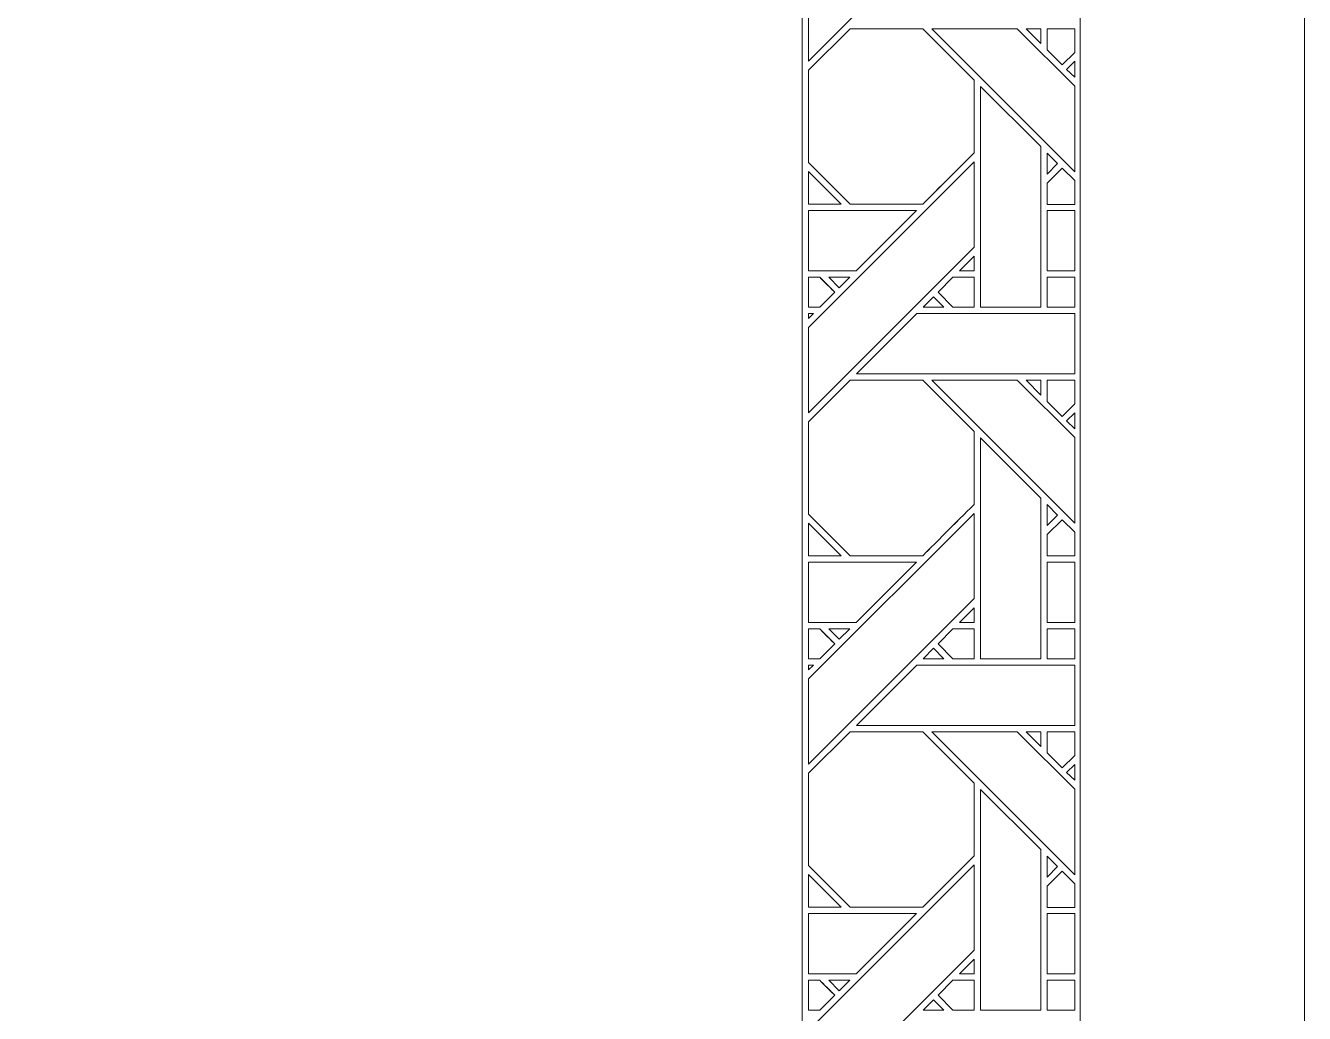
# Model space of a CAD drawing. Header units: inches. Extents: x 8.9 to 15.9, y 4.1 to 14.1.
# Drawn here: x 12.432 to 15.883, y 6.435 to 9.101 of the extents above; entities that cross this region are included whole.
import ezdxf

# ---------------------------------------------------------------- set-up
doc = ezdxf.new("R2010")
doc.units = ezdxf.units.IN
doc.header["$MEASUREMENT"] = 0
doc.layers.add('Design', color=7, linetype='Continuous', lineweight=0)

msp = doc.modelspace()

# ---------------------------------------------------------------- linework, layer by layer
at = {"layer": 'Design'}
for points, knots in [([(12.3829, 14.0948), (10.4499, 14.0948), (8.8829, 12.5278), (8.8829, 10.5948), (8.8829, 10.5948), (8.8829, 4.0948), (8.8829, 4.0948), (8.8829, 4.0948), (15.8829, 4.0948), (15.8829, 4.0948), (15.8829, 4.0948), (15.8829, 10.5948), (15.8829, 10.5948), (15.8829, 12.5278), (14.3159, 14.0948), (12.3829, 14.0948)], [0, 0, 0, 0, 1, 1, 1, 2, 2, 2, 3, 3, 3, 4, 4, 4, 5, 5, 5, 5]), ([(12.3829, 13.4898), (10.7865, 13.4898), (9.4879, 12.1911), (9.4879, 10.5948), (9.4879, 10.5948), (9.4879, 4.6998), (9.4879, 4.6998), (9.4879, 4.6998), (15.2779, 4.6998), (15.2779, 4.6998), (15.2779, 4.6998), (15.2779, 10.5948), (15.2779, 10.5948), (15.2779, 12.1911), (13.9792, 13.4898), (12.3829, 13.4898)], [0, 0, 0, 0, 1, 1, 1, 2, 2, 2, 3, 3, 3, 4, 4, 4, 5, 5, 5, 5]), ([(14.5279, 10.1668), (14.5279, 10.1668), (14.5279, 5.4498), (14.5279, 5.4498), (14.5279, 5.4498), (10.2379, 5.4498), (10.2379, 5.4498), (10.2379, 5.4498), (10.2383, 10.6261), (10.2383, 10.6289), (10.2392, 10.687), (10.2424, 10.7445), (10.2478, 10.8014), (10.25, 10.8237), (10.2524, 10.8459), (10.2552, 10.868), (10.2604, 10.909), (10.2669, 10.9495), (10.2745, 10.9898), (10.2745, 10.9898), (10.2777, 11.0069), (10.2777, 11.0069), (10.2885, 11.062), (10.3013, 11.1163), (10.3162, 11.1697), (10.3162, 11.1697), (10.321, 11.1869), (10.321, 11.1869), (10.3497, 11.2867), (10.3855, 11.3837), (10.4278, 11.477), (10.4278, 11.477), (10.4473, 11.5188), (10.4524, 11.5293), (10.4622, 11.5494), (10.4723, 11.5693), (10.4827, 11.5891), (10.5091, 11.6392), (10.5373, 11.6882), (10.5674, 11.7359), (10.5705, 11.7407), (10.5766, 11.7505), (10.5766, 11.7505), (10.6194, 11.8172), (10.6659, 11.8813), (10.7156, 11.9427), (10.7156, 11.9427), (10.7229, 11.9518), (10.7229, 11.9518), (10.908, 12.1777), (11.1381, 12.3653), (11.3995, 12.5007), (11.3995, 12.5007), (11.4455, 12.5238), (11.4455, 12.5238), (11.5132, 12.5569), (11.583, 12.5865), (11.6545, 12.6124), (11.6545, 12.6124), (11.6717, 12.6184), (11.6717, 12.6184), (11.8255, 12.6726), (11.9872, 12.7098), (12.1547, 12.7276), (12.1573, 12.7279), (12.1625, 12.7285), (12.1625, 12.7285), (12.2349, 12.7359), (12.3085, 12.7398), (12.3829, 12.7398), (12.3919, 12.7398), (12.4302, 12.7392), (12.4403, 12.739), (12.754, 12.7307), (13.0511, 12.6547), (13.3176, 12.5251), (13.3338, 12.5173), (13.3498, 12.5092), (13.3658, 12.5009), (13.418, 12.4739), (13.469, 12.4447), (13.5186, 12.4136), (13.5186, 12.4136), (13.5458, 12.3963), (13.5458, 12.3963), (13.6142, 12.352), (13.6801, 12.3039), (13.7429, 12.2523), (13.7429, 12.2523), (13.7561, 12.2412), (13.7561, 12.2412), (13.8005, 12.2041), (13.8434, 12.1652), (13.8847, 12.1246), (13.8847, 12.1246), (13.891, 12.1185), (13.891, 12.1185), (13.9433, 12.0668), (13.9929, 12.0124), (14.0396, 11.9557), (14.0396, 11.9557), (14.0535, 11.9385), (14.0535, 11.9385), (14.1434, 11.8269), (14.2225, 11.7061), (14.289, 11.5777), (14.289, 11.5777), (14.3054, 11.5455), (14.3133, 11.5293), (14.3158, 11.5242), (14.3508, 11.4476), (14.3508, 11.4476), (14.374, 11.3944), (14.3951, 11.3402), (14.4139, 11.2849), (14.4139, 11.2849), (14.4196, 11.2676), (14.4196, 11.2676), (14.4552, 11.1604), (14.4824, 11.0494), (14.5007, 10.9354), (14.5078, 10.8912), (14.5135, 10.8465), (14.5179, 10.8014), (14.5244, 10.7334), (14.5279, 10.6645), (14.5279, 10.5948), (14.5279, 10.5948), (14.5279, 10.1668), (14.5279, 10.1668)], [0, 0, 0, 0, 1, 1, 1, 2, 2, 2, 3, 3, 3, 4, 4, 4, 5, 5, 5, 6, 6, 6, 7, 7, 7, 8, 8, 8, 9, 9, 9, 10, 10, 10, 11, 11, 11, 12, 12, 12, 13, 13, 13, 14, 14, 14, 15, 15, 15, 16, 16, 16, 17, 17, 17, 18, 18, 18, 19, 19, 19, 20, 20, 20, 21, 21, 21, 22, 22, 22, 23, 23, 23, 24, 24, 24, 25, 25, 25, 26, 26, 26, 27, 27, 27, 28, 28, 28, 29, 29, 29, 30, 30, 30, 31, 31, 31, 32, 32, 32, 33, 33, 33, 34, 34, 34, 35, 35, 35, 36, 36, 36, 37, 37, 37, 38, 38, 38, 39, 39, 39, 40, 40, 40, 41, 41, 41, 42, 42, 42, 43, 43, 43, 43]), ([(14.5445, 9.0047), (14.5445, 9.0047), (14.5445, 9.2347), (14.5445, 9.2347), (14.5445, 9.2347), (14.9915, 9.6817), (14.9915, 9.6817), (14.9915, 9.6817), (14.9915, 9.4516), (14.9915, 9.4516), (14.9915, 9.4516), (14.5445, 9.0047), (14.5445, 9.0047)], [0, 0, 0, 0, 1, 1, 1, 2, 2, 2, 3, 3, 3, 4, 4, 4, 4]), ([(14.8528, 8.6187), (14.8528, 8.6187), (14.6571, 8.6187), (14.6571, 8.6187), (14.6571, 8.6187), (14.5445, 8.7313), (14.5445, 8.7313), (14.5445, 8.7313), (14.5445, 8.9803), (14.5445, 8.9803), (14.5445, 8.9803), (14.6566, 9.0923), (14.6566, 9.0923), (14.6566, 9.0923), (14.8528, 9.0923), (14.8528, 9.0923), (14.8528, 9.0923), (14.9915, 8.9536), (14.9915, 8.9536), (14.9915, 8.9536), (14.9915, 8.7574), (14.9915, 8.7574), (14.9737, 8.7395), (14.8618, 8.6277), (14.8528, 8.6187)], [0, 0, 0, 0, 1, 1, 1, 2, 2, 2, 3, 3, 3, 4, 4, 4, 5, 5, 5, 6, 6, 6, 7, 7, 7, 8, 8, 8, 8]), ([(14.9915, 8.7574), (14.9735, 8.7392), (14.8616, 8.6275), (14.8528, 8.6187), (14.8528, 8.6187), (14.6571, 8.6187), (14.6571, 8.6187), (14.6571, 8.6187), (14.5445, 8.7313), (14.5445, 8.7313), (14.5445, 8.7313), (14.5445, 8.9803), (14.5445, 8.9803), (14.5445, 8.9803), (14.6566, 9.0923), (14.6566, 9.0923), (14.6566, 9.0923), (14.8528, 9.0923), (14.8528, 9.0923), (14.8528, 9.0923), (14.9915, 8.9536), (14.9915, 8.9536), (14.9915, 8.9536), (14.9915, 8.7574), (14.9915, 8.7574)], [0, 0, 0, 0, 1, 1, 1, 2, 2, 2, 3, 3, 3, 4, 4, 4, 5, 5, 5, 6, 6, 6, 7, 7, 7, 8, 8, 8, 8]), ([(15.2629, 8.7064), (15.2629, 8.7064), (14.877, 9.0923), (14.877, 9.0923), (14.877, 9.0923), (15.1079, 9.0923), (15.1079, 9.0923), (15.1079, 9.0923), (15.2629, 8.9374), (15.2629, 8.9374), (15.2629, 8.9374), (15.2629, 8.7064), (15.2629, 8.7064)], [0, 0, 0, 0, 1, 1, 1, 2, 2, 2, 3, 3, 3, 4, 4, 4, 4]), ([(15.1321, 9.0923), (15.1321, 9.0923), (15.1715, 9.0923), (15.1715, 9.0923), (15.1715, 9.0923), (15.1715, 9.0525), (15.1715, 9.0525), (15.1715, 9.0525), (15.1321, 9.0923), (15.1321, 9.0923)], [0, 0, 0, 0, 1, 1, 1, 2, 2, 2, 3, 3, 3, 3]), ([(15.2629, 9.0286), (15.2629, 9.0286), (15.2291, 8.9948), (15.2291, 8.9948), (15.2291, 8.9948), (15.1887, 9.0351), (15.1887, 9.0351), (15.1887, 9.0351), (15.1887, 9.0923), (15.1887, 9.0923), (15.1887, 9.0923), (15.2629, 9.0923), (15.2629, 9.0923), (15.2629, 9.0923), (15.2629, 9.0286), (15.2629, 9.0286)], [0, 0, 0, 0, 1, 1, 1, 2, 2, 2, 3, 3, 3, 4, 4, 4, 5, 5, 5, 5]), ([(15.2629, 9.0286), (15.2629, 9.0286), (15.2291, 8.9948), (15.2291, 8.9948), (15.2291, 8.9948), (15.1887, 9.0351), (15.1887, 9.0351), (15.1887, 9.0351), (15.1887, 9.0923), (15.1887, 9.0923), (15.1887, 9.0923), (15.2629, 9.0923), (15.2629, 9.0923), (15.2629, 9.0923), (15.2629, 9.0286), (15.2629, 9.0286)], [0, 0, 0, 0, 1, 1, 1, 2, 2, 2, 3, 3, 3, 4, 4, 4, 5, 5, 5, 5]), ([(15.2629, 8.9614), (15.2629, 8.9614), (15.2412, 8.9827), (15.2412, 8.9827), (15.2412, 8.9827), (15.2629, 9.0044), (15.2629, 9.0044), (15.2629, 9.0044), (15.2629, 8.9614), (15.2629, 8.9614)], [0, 0, 0, 0, 1, 1, 1, 2, 2, 2, 3, 3, 3, 3]), ([(15.0087, 8.3407), (15.0087, 8.3407), (15.0087, 8.9365), (15.0087, 8.9365), (15.0087, 8.9365), (15.1714, 8.7744), (15.1714, 8.7744), (15.1714, 8.7744), (15.1714, 8.3407), (15.1714, 8.3407), (15.1714, 8.3407), (15.0087, 8.3407), (15.0087, 8.3407)], [0, 0, 0, 0, 1, 1, 1, 2, 2, 2, 3, 3, 3, 4, 4, 4, 4]), ([(14.5445, 8.0559), (14.5445, 8.0559), (14.5445, 8.286), (14.5445, 8.286), (14.5445, 8.286), (14.9915, 8.733), (14.9915, 8.733), (14.9915, 8.733), (14.9915, 8.5029), (14.9915, 8.5029), (14.9915, 8.5029), (14.5445, 8.0559), (14.5445, 8.0559)], [0, 0, 0, 0, 1, 1, 1, 2, 2, 2, 3, 3, 3, 4, 4, 4, 4]), ([(15.1887, 8.7001), (15.1887, 8.7001), (15.1887, 8.7569), (15.1887, 8.7569), (15.1887, 8.7569), (15.2169, 8.7283), (15.2169, 8.7283), (15.2169, 8.7283), (15.1887, 8.7001), (15.1887, 8.7001)], [0, 0, 0, 0, 1, 1, 1, 2, 2, 2, 3, 3, 3, 3]), ([(14.5445, 8.6187), (14.5445, 8.6187), (14.5445, 8.707), (14.5445, 8.707), (14.5445, 8.707), (14.6329, 8.6187), (14.6329, 8.6187), (14.6329, 8.6187), (14.5445, 8.6187), (14.5445, 8.6187)], [0, 0, 0, 0, 1, 1, 1, 2, 2, 2, 3, 3, 3, 3]), ([(15.2629, 8.6184), (15.2629, 8.6184), (15.1887, 8.6184), (15.1887, 8.6184), (15.1887, 8.6184), (15.1887, 8.6757), (15.1887, 8.6757), (15.1887, 8.6757), (15.2291, 8.7161), (15.2291, 8.7161), (15.2291, 8.7161), (15.2629, 8.6823), (15.2629, 8.6823), (15.2629, 8.6823), (15.2629, 8.6184), (15.2629, 8.6184)], [0, 0, 0, 0, 1, 1, 1, 2, 2, 2, 3, 3, 3, 4, 4, 4, 5, 5, 5, 5]), ([(15.2629, 8.6184), (15.2629, 8.6184), (15.1887, 8.6184), (15.1887, 8.6184), (15.1887, 8.6184), (15.1887, 8.6757), (15.1887, 8.6757), (15.1887, 8.6757), (15.2291, 8.7161), (15.2291, 8.7161), (15.2291, 8.7161), (15.2629, 8.6823), (15.2629, 8.6823), (15.2629, 8.6823), (15.2629, 8.6184), (15.2629, 8.6184)], [0, 0, 0, 0, 1, 1, 1, 2, 2, 2, 3, 3, 3, 4, 4, 4, 5, 5, 5, 5]), ([(14.5445, 8.4387), (14.5445, 8.4387), (14.5445, 8.6014), (14.5445, 8.6014), (14.5445, 8.6014), (14.8357, 8.6014), (14.8357, 8.6014), (14.8357, 8.6014), (14.673, 8.4387), (14.673, 8.4387), (14.673, 8.4387), (14.5445, 8.4387), (14.5445, 8.4387)], [0, 0, 0, 0, 1, 1, 1, 2, 2, 2, 3, 3, 3, 4, 4, 4, 4]), ([(15.2629, 8.4387), (15.2629, 8.4387), (15.1887, 8.4387), (15.1887, 8.4387), (15.1887, 8.4387), (15.1887, 8.6014), (15.1887, 8.6014), (15.1887, 8.6014), (15.2629, 8.6014), (15.2629, 8.6014), (15.2629, 8.6014), (15.2629, 8.4387), (15.2629, 8.4387)], [0, 0, 0, 0, 1, 1, 1, 2, 2, 2, 3, 3, 3, 4, 4, 4, 4]), ([(14.9915, 8.4785), (14.9915, 8.4785), (14.9915, 8.4388), (14.9915, 8.4388), (14.9915, 8.4388), (14.9517, 8.4388), (14.9517, 8.4388), (14.9517, 8.4388), (14.9915, 8.4785), (14.9915, 8.4785)], [0, 0, 0, 0, 1, 1, 1, 2, 2, 2, 3, 3, 3, 3]), ([(14.5445, 8.4215), (14.5445, 8.4215), (14.5749, 8.4215), (14.5749, 8.4215), (14.5801, 8.4163), (14.6108, 8.3855), (14.6153, 8.3811), (14.6153, 8.3811), (14.5748, 8.3407), (14.5748, 8.3407), (14.5748, 8.3407), (14.5445, 8.3407), (14.5445, 8.3407), (14.5445, 8.3407), (14.5445, 8.4215), (14.5445, 8.4215)], [0, 0, 0, 0, 1, 1, 1, 2, 2, 2, 3, 3, 3, 4, 4, 4, 5, 5, 5, 5]), ([(14.5445, 8.3407), (14.5445, 8.3407), (14.5445, 8.4215), (14.5445, 8.4215), (14.5445, 8.4215), (14.5749, 8.4215), (14.5749, 8.4215), (14.5749, 8.4215), (14.6153, 8.3811), (14.6153, 8.3811), (14.6153, 8.3811), (14.5748, 8.3407), (14.5748, 8.3407), (14.5748, 8.3407), (14.5445, 8.3407), (14.5445, 8.3407)], [0, 0, 0, 0, 1, 1, 1, 2, 2, 2, 3, 3, 3, 4, 4, 4, 5, 5, 5, 5]), ([(14.5993, 8.4215), (14.5993, 8.4215), (14.6557, 8.4215), (14.6557, 8.4215), (14.6557, 8.4215), (14.6275, 8.3933), (14.6275, 8.3933), (14.6275, 8.3933), (14.5993, 8.4215), (14.5993, 8.4215)], [0, 0, 0, 0, 1, 1, 1, 2, 2, 2, 3, 3, 3, 3]), ([(14.9915, 8.3407), (14.9915, 8.3407), (14.9344, 8.3407), (14.9344, 8.3407), (14.9344, 8.3407), (14.8941, 8.3811), (14.8941, 8.3811), (14.8941, 8.3811), (14.9345, 8.4215), (14.9345, 8.4215), (14.9345, 8.4215), (14.9915, 8.4215), (14.9915, 8.4215), (14.9915, 8.4215), (14.9915, 8.3407), (14.9915, 8.3407)], [0, 0, 0, 0, 1, 1, 1, 2, 2, 2, 3, 3, 3, 4, 4, 4, 5, 5, 5, 5]), ([(14.8941, 8.3811), (14.8941, 8.3811), (14.9345, 8.4215), (14.9345, 8.4215), (14.9345, 8.4215), (14.9915, 8.4215), (14.9915, 8.4215), (14.9915, 8.4215), (14.9915, 8.3407), (14.9915, 8.3407), (14.9915, 8.3407), (14.9344, 8.3407), (14.9344, 8.3407), (14.9344, 8.3407), (14.8941, 8.3811), (14.8941, 8.3811)], [0, 0, 0, 0, 1, 1, 1, 2, 2, 2, 3, 3, 3, 4, 4, 4, 5, 5, 5, 5]), ([(15.2629, 8.3407), (15.2629, 8.3407), (15.1887, 8.3407), (15.1887, 8.3407), (15.1887, 8.3407), (15.1887, 8.4215), (15.1887, 8.4215), (15.1887, 8.4215), (15.2629, 8.4215), (15.2629, 8.4215), (15.2629, 8.4215), (15.2629, 8.3407), (15.2629, 8.3407)], [0, 0, 0, 0, 1, 1, 1, 2, 2, 2, 3, 3, 3, 4, 4, 4, 4]), ([(15.2629, 8.3407), (15.2629, 8.3407), (15.1887, 8.3407), (15.1887, 8.3407), (15.1887, 8.3407), (15.1887, 8.4215), (15.1887, 8.4215), (15.1887, 8.4215), (15.2629, 8.4215), (15.2629, 8.4215), (15.2629, 8.4215), (15.2629, 8.3407), (15.2629, 8.3407)], [0, 0, 0, 0, 1, 1, 1, 2, 2, 2, 3, 3, 3, 4, 4, 4, 4]), ([(14.8819, 8.3689), (14.8819, 8.3689), (14.9102, 8.3407), (14.9102, 8.3407), (14.9102, 8.3407), (14.8537, 8.3407), (14.8537, 8.3407), (14.8537, 8.3407), (14.8819, 8.3689), (14.8819, 8.3689)], [0, 0, 0, 0, 1, 1, 1, 2, 2, 2, 3, 3, 3, 3]), ([(14.5577, 8.3235), (14.5577, 8.3235), (14.5445, 8.3104), (14.5445, 8.3104), (14.5445, 8.3104), (14.5445, 8.3235), (14.5445, 8.3235), (14.5445, 8.3235), (14.5577, 8.3235), (14.5577, 8.3235)], [0, 0, 0, 0, 1, 1, 1, 2, 2, 2, 3, 3, 3, 3]), ([(15.2629, 8.1607), (15.2629, 8.1607), (14.6737, 8.1607), (14.6737, 8.1607), (14.6737, 8.1607), (14.8365, 8.3235), (14.8365, 8.3235), (14.8365, 8.3235), (15.2629, 8.3235), (15.2629, 8.3235), (15.2629, 8.3235), (15.2629, 8.1607), (15.2629, 8.1607)], [0, 0, 0, 0, 1, 1, 1, 2, 2, 2, 3, 3, 3, 4, 4, 4, 4]), ([(14.8528, 7.67), (14.8528, 7.67), (14.6571, 7.67), (14.6571, 7.67), (14.6571, 7.67), (14.5445, 7.7825), (14.5445, 7.7825), (14.5445, 7.7825), (14.5445, 8.0315), (14.5445, 8.0315), (14.5445, 8.0315), (14.6566, 8.1436), (14.6566, 8.1436), (14.6566, 8.1436), (14.8528, 8.1436), (14.8528, 8.1436), (14.8528, 8.1436), (14.9915, 8.0049), (14.9915, 8.0049), (14.9915, 8.0049), (14.9915, 7.8086), (14.9915, 7.8086), (14.9737, 7.7907), (14.8618, 7.679), (14.8528, 7.67)], [0, 0, 0, 0, 1, 1, 1, 2, 2, 2, 3, 3, 3, 4, 4, 4, 5, 5, 5, 6, 6, 6, 7, 7, 7, 8, 8, 8, 8]), ([(14.9915, 7.8086), (14.9736, 7.7906), (14.8617, 7.6789), (14.8528, 7.67), (14.8528, 7.67), (14.6571, 7.67), (14.6571, 7.67), (14.6571, 7.67), (14.5445, 7.7825), (14.5445, 7.7825), (14.5445, 7.7825), (14.5445, 8.0315), (14.5445, 8.0315), (14.5445, 8.0315), (14.6566, 8.1436), (14.6566, 8.1436), (14.6566, 8.1436), (14.8528, 8.1436), (14.8528, 8.1436), (14.8528, 8.1436), (14.9915, 8.0049), (14.9915, 8.0049), (14.9915, 8.0049), (14.9915, 7.8086), (14.9915, 7.8086)], [0, 0, 0, 0, 1, 1, 1, 2, 2, 2, 3, 3, 3, 4, 4, 4, 5, 5, 5, 6, 6, 6, 7, 7, 7, 8, 8, 8, 8]), ([(15.2629, 7.7577), (15.2629, 7.7577), (14.877, 8.1436), (14.877, 8.1436), (14.877, 8.1436), (15.1079, 8.1436), (15.1079, 8.1436), (15.1079, 8.1436), (15.2629, 7.9887), (15.2629, 7.9887), (15.2629, 7.9887), (15.2629, 7.7577), (15.2629, 7.7577)], [0, 0, 0, 0, 1, 1, 1, 2, 2, 2, 3, 3, 3, 4, 4, 4, 4]), ([(15.1321, 8.1436), (15.1321, 8.1436), (15.1715, 8.1436), (15.1715, 8.1436), (15.1715, 8.1436), (15.1715, 8.1038), (15.1715, 8.1038), (15.1715, 8.1038), (15.1321, 8.1436), (15.1321, 8.1436)], [0, 0, 0, 0, 1, 1, 1, 2, 2, 2, 3, 3, 3, 3]), ([(15.2629, 8.0799), (15.2629, 8.0799), (15.2291, 8.046), (15.2291, 8.046), (15.2291, 8.046), (15.1887, 8.0864), (15.1887, 8.0864), (15.1887, 8.0864), (15.1887, 8.1436), (15.1887, 8.1436), (15.1887, 8.1436), (15.2629, 8.1436), (15.2629, 8.1436), (15.2629, 8.1436), (15.2629, 8.0799), (15.2629, 8.0799)], [0, 0, 0, 0, 1, 1, 1, 2, 2, 2, 3, 3, 3, 4, 4, 4, 5, 5, 5, 5]), ([(15.2629, 8.0799), (15.2629, 8.0799), (15.2291, 8.046), (15.2291, 8.046), (15.2291, 8.046), (15.1887, 8.0864), (15.1887, 8.0864), (15.1887, 8.0864), (15.1887, 8.1436), (15.1887, 8.1436), (15.1887, 8.1436), (15.2629, 8.1436), (15.2629, 8.1436), (15.2629, 8.1436), (15.2629, 8.0799), (15.2629, 8.0799)], [0, 0, 0, 0, 1, 1, 1, 2, 2, 2, 3, 3, 3, 4, 4, 4, 5, 5, 5, 5]), ([(15.2629, 8.0126), (15.2629, 8.0126), (15.2412, 8.034), (15.2412, 8.034), (15.2412, 8.034), (15.2629, 8.0556), (15.2629, 8.0556), (15.2629, 8.0556), (15.2629, 8.0126), (15.2629, 8.0126)], [0, 0, 0, 0, 1, 1, 1, 2, 2, 2, 3, 3, 3, 3]), ([(15.0087, 7.392), (15.0087, 7.392), (15.0087, 7.9878), (15.0087, 7.9878), (15.0087, 7.9878), (15.1714, 7.8256), (15.1714, 7.8256), (15.1714, 7.8256), (15.1714, 7.392), (15.1714, 7.392), (15.1714, 7.392), (15.0087, 7.392), (15.0087, 7.392)], [0, 0, 0, 0, 1, 1, 1, 2, 2, 2, 3, 3, 3, 4, 4, 4, 4]), ([(15.1887, 7.7514), (15.1887, 7.7514), (15.1887, 7.8082), (15.1887, 7.8082), (15.1887, 7.8082), (15.2169, 7.7796), (15.2169, 7.7796), (15.2169, 7.7796), (15.1887, 7.7514), (15.1887, 7.7514)], [0, 0, 0, 0, 1, 1, 1, 2, 2, 2, 3, 3, 3, 3]), ([(14.5445, 7.1072), (14.5445, 7.1072), (14.5445, 7.3373), (14.5445, 7.3373), (14.5445, 7.3373), (14.9915, 7.7842), (14.9915, 7.7842), (14.9915, 7.7842), (14.9915, 7.5542), (14.9915, 7.5542), (14.9915, 7.5542), (14.5445, 7.1072), (14.5445, 7.1072)], [0, 0, 0, 0, 1, 1, 1, 2, 2, 2, 3, 3, 3, 4, 4, 4, 4]), ([(15.2629, 7.6697), (15.2629, 7.6697), (15.1887, 7.6697), (15.1887, 7.6697), (15.1887, 7.6697), (15.1887, 7.727), (15.1887, 7.727), (15.1887, 7.727), (15.2291, 7.7673), (15.2291, 7.7673), (15.2291, 7.7673), (15.2629, 7.7335), (15.2629, 7.7335), (15.2629, 7.7335), (15.2629, 7.6697), (15.2629, 7.6697)], [0, 0, 0, 0, 1, 1, 1, 2, 2, 2, 3, 3, 3, 4, 4, 4, 5, 5, 5, 5]), ([(15.2629, 7.6697), (15.2629, 7.6697), (15.1887, 7.6697), (15.1887, 7.6697), (15.1887, 7.6697), (15.1887, 7.727), (15.1887, 7.727), (15.1887, 7.727), (15.2291, 7.7673), (15.2291, 7.7673), (15.2291, 7.7673), (15.2629, 7.7335), (15.2629, 7.7335), (15.2629, 7.7335), (15.2629, 7.6697), (15.2629, 7.6697)], [0, 0, 0, 0, 1, 1, 1, 2, 2, 2, 3, 3, 3, 4, 4, 4, 5, 5, 5, 5]), ([(14.5445, 7.67), (14.5445, 7.67), (14.5445, 7.7583), (14.5445, 7.7583), (14.5445, 7.7583), (14.6329, 7.67), (14.6329, 7.67), (14.6329, 7.67), (14.5445, 7.67), (14.5445, 7.67)], [0, 0, 0, 0, 1, 1, 1, 2, 2, 2, 3, 3, 3, 3]), ([(14.5445, 7.49), (14.5445, 7.49), (14.5445, 7.6527), (14.5445, 7.6527), (14.5445, 7.6527), (14.8357, 7.6527), (14.8357, 7.6527), (14.8357, 7.6527), (14.673, 7.49), (14.673, 7.49), (14.673, 7.49), (14.5445, 7.49), (14.5445, 7.49)], [0, 0, 0, 0, 1, 1, 1, 2, 2, 2, 3, 3, 3, 4, 4, 4, 4]), ([(15.2629, 7.49), (15.2629, 7.49), (15.1887, 7.49), (15.1887, 7.49), (15.1887, 7.49), (15.1887, 7.6527), (15.1887, 7.6527), (15.1887, 7.6527), (15.2629, 7.6527), (15.2629, 7.6527), (15.2629, 7.6527), (15.2629, 7.49), (15.2629, 7.49)], [0, 0, 0, 0, 1, 1, 1, 2, 2, 2, 3, 3, 3, 4, 4, 4, 4]), ([(14.9915, 7.5298), (14.9915, 7.5298), (14.9915, 7.49), (14.9915, 7.49), (14.9915, 7.49), (14.9517, 7.49), (14.9517, 7.49), (14.9517, 7.49), (14.9915, 7.5298), (14.9915, 7.5298)], [0, 0, 0, 0, 1, 1, 1, 2, 2, 2, 3, 3, 3, 3]), ([(14.5445, 7.4727), (14.5445, 7.4727), (14.5749, 7.4727), (14.5749, 7.4727), (14.5801, 7.4676), (14.6108, 7.4368), (14.6153, 7.4324), (14.6153, 7.4324), (14.5748, 7.3919), (14.5748, 7.3919), (14.5748, 7.3919), (14.5445, 7.3919), (14.5445, 7.3919), (14.5445, 7.3919), (14.5445, 7.4727), (14.5445, 7.4727)], [0, 0, 0, 0, 1, 1, 1, 2, 2, 2, 3, 3, 3, 4, 4, 4, 5, 5, 5, 5]), ([(14.5445, 7.3919), (14.5445, 7.3919), (14.5445, 7.4727), (14.5445, 7.4727), (14.5445, 7.4727), (14.5749, 7.4727), (14.5749, 7.4727), (14.5803, 7.4674), (14.6111, 7.4366), (14.6153, 7.4324), (14.6153, 7.4324), (14.5748, 7.3919), (14.5748, 7.3919), (14.5748, 7.3919), (14.5445, 7.3919), (14.5445, 7.3919)], [0, 0, 0, 0, 1, 1, 1, 2, 2, 2, 3, 3, 3, 4, 4, 4, 5, 5, 5, 5]), ([(14.5993, 7.4727), (14.5993, 7.4727), (14.6557, 7.4727), (14.6557, 7.4727), (14.6557, 7.4727), (14.6275, 7.4446), (14.6275, 7.4446), (14.6275, 7.4446), (14.5993, 7.4727), (14.5993, 7.4727)], [0, 0, 0, 0, 1, 1, 1, 2, 2, 2, 3, 3, 3, 3]), ([(14.9915, 7.3919), (14.9915, 7.3919), (14.9344, 7.3919), (14.9344, 7.3919), (14.9344, 7.3919), (14.8941, 7.4323), (14.8941, 7.4323), (14.8941, 7.4323), (14.9345, 7.4727), (14.9345, 7.4727), (14.9345, 7.4727), (14.9915, 7.4727), (14.9915, 7.4727), (14.9915, 7.4727), (14.9915, 7.3919), (14.9915, 7.3919)], [0, 0, 0, 0, 1, 1, 1, 2, 2, 2, 3, 3, 3, 4, 4, 4, 5, 5, 5, 5]), ([(14.8941, 7.4323), (14.8941, 7.4323), (14.9345, 7.4727), (14.9345, 7.4727), (14.9345, 7.4727), (14.9915, 7.4727), (14.9915, 7.4727), (14.9915, 7.4727), (14.9915, 7.3919), (14.9915, 7.3919), (14.9915, 7.3919), (14.9344, 7.3919), (14.9344, 7.3919), (14.9344, 7.3919), (14.8941, 7.4323), (14.8941, 7.4323)], [0, 0, 0, 0, 1, 1, 1, 2, 2, 2, 3, 3, 3, 4, 4, 4, 5, 5, 5, 5]), ([(15.2629, 7.3919), (15.2629, 7.3919), (15.1887, 7.3919), (15.1887, 7.3919), (15.1887, 7.3919), (15.1887, 7.4727), (15.1887, 7.4727), (15.1887, 7.4727), (15.2629, 7.4727), (15.2629, 7.4727), (15.2629, 7.4727), (15.2629, 7.3919), (15.2629, 7.3919)], [0, 0, 0, 0, 1, 1, 1, 2, 2, 2, 3, 3, 3, 4, 4, 4, 4]), ([(15.2629, 7.3919), (15.2629, 7.3919), (15.1887, 7.3919), (15.1887, 7.3919), (15.1887, 7.3919), (15.1887, 7.4727), (15.1887, 7.4727), (15.1887, 7.4727), (15.2629, 7.4727), (15.2629, 7.4727), (15.2629, 7.4727), (15.2629, 7.3919), (15.2629, 7.3919)], [0, 0, 0, 0, 1, 1, 1, 2, 2, 2, 3, 3, 3, 4, 4, 4, 4]), ([(14.8819, 7.4202), (14.8819, 7.4202), (14.9102, 7.392), (14.9102, 7.392), (14.9102, 7.392), (14.8537, 7.392), (14.8537, 7.392), (14.8537, 7.392), (14.8819, 7.4202), (14.8819, 7.4202)], [0, 0, 0, 0, 1, 1, 1, 2, 2, 2, 3, 3, 3, 3]), ([(14.5577, 7.3748), (14.5577, 7.3748), (14.5445, 7.3617), (14.5445, 7.3617), (14.5445, 7.3617), (14.5445, 7.3748), (14.5445, 7.3748), (14.5445, 7.3748), (14.5577, 7.3748), (14.5577, 7.3748)], [0, 0, 0, 0, 1, 1, 1, 2, 2, 2, 3, 3, 3, 3]), ([(15.2629, 7.212), (15.2629, 7.212), (14.6737, 7.212), (14.6737, 7.212), (14.6737, 7.212), (14.8365, 7.3748), (14.8365, 7.3748), (14.8365, 7.3748), (15.2629, 7.3748), (15.2629, 7.3748), (15.2629, 7.3748), (15.2629, 7.212), (15.2629, 7.212)], [0, 0, 0, 0, 1, 1, 1, 2, 2, 2, 3, 3, 3, 4, 4, 4, 4]), ([(14.8528, 6.7212), (14.8528, 6.7212), (14.6571, 6.7212), (14.6571, 6.7212), (14.6571, 6.7212), (14.5445, 6.8338), (14.5445, 6.8338), (14.5445, 6.8338), (14.5445, 7.0828), (14.5445, 7.0828), (14.5445, 7.0828), (14.6566, 7.1948), (14.6566, 7.1948), (14.6566, 7.1948), (14.8528, 7.1948), (14.8528, 7.1948), (14.8528, 7.1948), (14.9915, 7.0561), (14.9915, 7.0561), (14.9915, 7.0561), (14.9915, 6.8599), (14.9915, 6.8599), (14.9737, 6.842), (14.8618, 6.7302), (14.8528, 6.7212)], [0, 0, 0, 0, 1, 1, 1, 2, 2, 2, 3, 3, 3, 4, 4, 4, 5, 5, 5, 6, 6, 6, 7, 7, 7, 8, 8, 8, 8]), ([(14.9915, 6.8599), (14.9731, 6.8413), (14.8613, 6.7297), (14.8528, 6.7212), (14.8528, 6.7212), (14.6571, 6.7212), (14.6571, 6.7212), (14.6571, 6.7212), (14.5445, 6.8338), (14.5445, 6.8338), (14.5445, 6.8338), (14.5445, 7.0828), (14.5445, 7.0828), (14.5445, 7.0828), (14.6566, 7.1948), (14.6566, 7.1948), (14.6566, 7.1948), (14.8528, 7.1948), (14.8528, 7.1948), (14.8528, 7.1948), (14.9915, 7.0561), (14.9915, 7.0561), (14.9915, 7.0561), (14.9915, 6.8599), (14.9915, 6.8599)], [0, 0, 0, 0, 1, 1, 1, 2, 2, 2, 3, 3, 3, 4, 4, 4, 5, 5, 5, 6, 6, 6, 7, 7, 7, 8, 8, 8, 8]), ([(15.2629, 6.8089), (15.2629, 6.8089), (14.877, 7.1949), (14.877, 7.1949), (14.877, 7.1949), (15.1079, 7.1949), (15.1079, 7.1949), (15.1079, 7.1949), (15.2629, 7.04), (15.2629, 7.04), (15.2629, 7.04), (15.2629, 6.8089), (15.2629, 6.8089)], [0, 0, 0, 0, 1, 1, 1, 2, 2, 2, 3, 3, 3, 4, 4, 4, 4]), ([(15.1321, 7.1949), (15.1321, 7.1949), (15.1715, 7.1949), (15.1715, 7.1949), (15.1715, 7.1949), (15.1715, 7.155), (15.1715, 7.155), (15.1715, 7.155), (15.1321, 7.1949), (15.1321, 7.1949)], [0, 0, 0, 0, 1, 1, 1, 2, 2, 2, 3, 3, 3, 3]), ([(15.2629, 7.1311), (15.2629, 7.1311), (15.2291, 7.0973), (15.2291, 7.0973), (15.2291, 7.0973), (15.1887, 7.1377), (15.1887, 7.1377), (15.1887, 7.1377), (15.1887, 7.1949), (15.1887, 7.1949), (15.1887, 7.1949), (15.2629, 7.1949), (15.2629, 7.1949), (15.2629, 7.1949), (15.2629, 7.1311), (15.2629, 7.1311)], [0, 0, 0, 0, 1, 1, 1, 2, 2, 2, 3, 3, 3, 4, 4, 4, 5, 5, 5, 5]), ([(15.2629, 7.1311), (15.2629, 7.1311), (15.2291, 7.0973), (15.2291, 7.0973), (15.2291, 7.0973), (15.1887, 7.1377), (15.1887, 7.1377), (15.1887, 7.1377), (15.1887, 7.1949), (15.1887, 7.1949), (15.1887, 7.1949), (15.2629, 7.1949), (15.2629, 7.1949), (15.2629, 7.1949), (15.2629, 7.1311), (15.2629, 7.1311)], [0, 0, 0, 0, 1, 1, 1, 2, 2, 2, 3, 3, 3, 4, 4, 4, 5, 5, 5, 5]), ([(15.2629, 7.0639), (15.2629, 7.0639), (15.2412, 7.0853), (15.2412, 7.0853), (15.2412, 7.0853), (15.2629, 7.1069), (15.2629, 7.1069), (15.2629, 7.1069), (15.2629, 7.0639), (15.2629, 7.0639)], [0, 0, 0, 0, 1, 1, 1, 2, 2, 2, 3, 3, 3, 3]), ([(15.0087, 6.4432), (15.0087, 6.4432), (15.0087, 7.0391), (15.0087, 7.0391), (15.0087, 7.0391), (15.1714, 6.8769), (15.1714, 6.8769), (15.1714, 6.8769), (15.1714, 6.4432), (15.1714, 6.4432), (15.1714, 6.4432), (15.0087, 6.4432), (15.0087, 6.4432)], [0, 0, 0, 0, 1, 1, 1, 2, 2, 2, 3, 3, 3, 4, 4, 4, 4]), ([(14.5445, 6.1585), (14.5445, 6.1585), (14.5445, 6.3886), (14.5445, 6.3886), (14.5445, 6.3886), (14.9915, 6.8355), (14.9915, 6.8355), (14.9915, 6.8355), (14.9915, 6.6055), (14.9915, 6.6055), (14.9915, 6.6055), (14.5445, 6.1585), (14.5445, 6.1585)], [0, 0, 0, 0, 1, 1, 1, 2, 2, 2, 3, 3, 3, 4, 4, 4, 4]), ([(15.1887, 6.8027), (15.1887, 6.8027), (15.1887, 6.8594), (15.1887, 6.8594), (15.1887, 6.8594), (15.2169, 6.8308), (15.2169, 6.8308), (15.2169, 6.8308), (15.1887, 6.8027), (15.1887, 6.8027)], [0, 0, 0, 0, 1, 1, 1, 2, 2, 2, 3, 3, 3, 3]), ([(14.5445, 6.7212), (14.5445, 6.7212), (14.5445, 6.8096), (14.5445, 6.8096), (14.5445, 6.8096), (14.6329, 6.7212), (14.6329, 6.7212), (14.6329, 6.7212), (14.5445, 6.7212), (14.5445, 6.7212)], [0, 0, 0, 0, 1, 1, 1, 2, 2, 2, 3, 3, 3, 3]), ([(15.2629, 6.721), (15.2629, 6.721), (15.1887, 6.721), (15.1887, 6.721), (15.1887, 6.721), (15.1887, 6.7783), (15.1887, 6.7783), (15.1887, 6.7783), (15.2291, 6.8186), (15.2291, 6.8186), (15.2291, 6.8186), (15.2629, 6.7848), (15.2629, 6.7848), (15.2629, 6.7848), (15.2629, 6.721), (15.2629, 6.721)], [0, 0, 0, 0, 1, 1, 1, 2, 2, 2, 3, 3, 3, 4, 4, 4, 5, 5, 5, 5]), ([(15.2629, 6.721), (15.2629, 6.721), (15.1887, 6.721), (15.1887, 6.721), (15.1887, 6.721), (15.1887, 6.7783), (15.1887, 6.7783), (15.1887, 6.7783), (15.2291, 6.8186), (15.2291, 6.8186), (15.2291, 6.8186), (15.2629, 6.7848), (15.2629, 6.7848), (15.2629, 6.7848), (15.2629, 6.721), (15.2629, 6.721)], [0, 0, 0, 0, 1, 1, 1, 2, 2, 2, 3, 3, 3, 4, 4, 4, 5, 5, 5, 5]), ([(14.5445, 6.5413), (14.5445, 6.5413), (14.5445, 6.704), (14.5445, 6.704), (14.5445, 6.704), (14.8357, 6.704), (14.8357, 6.704), (14.8357, 6.704), (14.673, 6.5413), (14.673, 6.5413), (14.673, 6.5413), (14.5445, 6.5413), (14.5445, 6.5413)], [0, 0, 0, 0, 1, 1, 1, 2, 2, 2, 3, 3, 3, 4, 4, 4, 4]), ([(15.2629, 6.5413), (15.2629, 6.5413), (15.1887, 6.5413), (15.1887, 6.5413), (15.1887, 6.5413), (15.1887, 6.704), (15.1887, 6.704), (15.1887, 6.704), (15.2629, 6.704), (15.2629, 6.704), (15.2629, 6.704), (15.2629, 6.5413), (15.2629, 6.5413)], [0, 0, 0, 0, 1, 1, 1, 2, 2, 2, 3, 3, 3, 4, 4, 4, 4]), ([(14.9915, 6.5811), (14.9915, 6.5811), (14.9915, 6.5413), (14.9915, 6.5413), (14.9915, 6.5413), (14.9517, 6.5413), (14.9517, 6.5413), (14.9517, 6.5413), (14.9915, 6.5811), (14.9915, 6.5811)], [0, 0, 0, 0, 1, 1, 1, 2, 2, 2, 3, 3, 3, 3]), ([(14.5445, 6.524), (14.5445, 6.524), (14.5749, 6.524), (14.5749, 6.524), (14.5801, 6.5189), (14.6108, 6.4881), (14.6153, 6.4836), (14.6153, 6.4836), (14.5748, 6.4432), (14.5748, 6.4432), (14.5748, 6.4432), (14.5445, 6.4432), (14.5445, 6.4432), (14.5445, 6.4432), (14.5445, 6.524), (14.5445, 6.524)], [0, 0, 0, 0, 1, 1, 1, 2, 2, 2, 3, 3, 3, 4, 4, 4, 5, 5, 5, 5]), ([(14.5445, 6.4432), (14.5445, 6.4432), (14.5445, 6.524), (14.5445, 6.524), (14.5445, 6.524), (14.5749, 6.524), (14.5749, 6.524), (14.5803, 6.5187), (14.6111, 6.4878), (14.6153, 6.4836), (14.6153, 6.4836), (14.5748, 6.4432), (14.5748, 6.4432), (14.5748, 6.4432), (14.5445, 6.4432), (14.5445, 6.4432)], [0, 0, 0, 0, 1, 1, 1, 2, 2, 2, 3, 3, 3, 4, 4, 4, 5, 5, 5, 5]), ([(14.5993, 6.524), (14.5993, 6.524), (14.6557, 6.524), (14.6557, 6.524), (14.6557, 6.524), (14.6275, 6.4958), (14.6275, 6.4958), (14.6275, 6.4958), (14.5993, 6.524), (14.5993, 6.524)], [0, 0, 0, 0, 1, 1, 1, 2, 2, 2, 3, 3, 3, 3]), ([(14.9915, 6.4432), (14.9915, 6.4432), (14.9344, 6.4432), (14.9344, 6.4432), (14.9344, 6.4432), (14.8941, 6.4836), (14.8941, 6.4836), (14.8941, 6.4836), (14.9345, 6.524), (14.9345, 6.524), (14.9345, 6.524), (14.9915, 6.524), (14.9915, 6.524), (14.9915, 6.524), (14.9915, 6.4432), (14.9915, 6.4432)], [0, 0, 0, 0, 1, 1, 1, 2, 2, 2, 3, 3, 3, 4, 4, 4, 5, 5, 5, 5]), ([(14.8941, 6.4836), (14.8941, 6.4836), (14.9345, 6.524), (14.9345, 6.524), (14.9345, 6.524), (14.9915, 6.524), (14.9915, 6.524), (14.9915, 6.524), (14.9915, 6.4432), (14.9915, 6.4432), (14.9915, 6.4432), (14.9344, 6.4432), (14.9344, 6.4432), (14.9344, 6.4432), (14.8941, 6.4836), (14.8941, 6.4836)], [0, 0, 0, 0, 1, 1, 1, 2, 2, 2, 3, 3, 3, 4, 4, 4, 5, 5, 5, 5]), ([(15.2629, 6.4432), (15.2629, 6.4432), (15.1887, 6.4432), (15.1887, 6.4432), (15.1887, 6.4432), (15.1887, 6.524), (15.1887, 6.524), (15.1887, 6.524), (15.2629, 6.524), (15.2629, 6.524), (15.2629, 6.524), (15.2629, 6.4432), (15.2629, 6.4432)], [0, 0, 0, 0, 1, 1, 1, 2, 2, 2, 3, 3, 3, 4, 4, 4, 4]), ([(15.2629, 6.4432), (15.2629, 6.4432), (15.1887, 6.4432), (15.1887, 6.4432), (15.1887, 6.4432), (15.1887, 6.524), (15.1887, 6.524), (15.1887, 6.524), (15.2629, 6.524), (15.2629, 6.524), (15.2629, 6.524), (15.2629, 6.4432), (15.2629, 6.4432)], [0, 0, 0, 0, 1, 1, 1, 2, 2, 2, 3, 3, 3, 4, 4, 4, 4]), ([(14.8819, 6.4715), (14.8819, 6.4715), (14.9102, 6.4432), (14.9102, 6.4432), (14.9102, 6.4432), (14.8537, 6.4432), (14.8537, 6.4432), (14.8537, 6.4432), (14.8819, 6.4715), (14.8819, 6.4715)], [0, 0, 0, 0, 1, 1, 1, 2, 2, 2, 3, 3, 3, 3])]:
    msp.add_open_spline(points, degree=3, knots=knots, dxfattribs=at)

doc.saveas('drawing.dxf')
